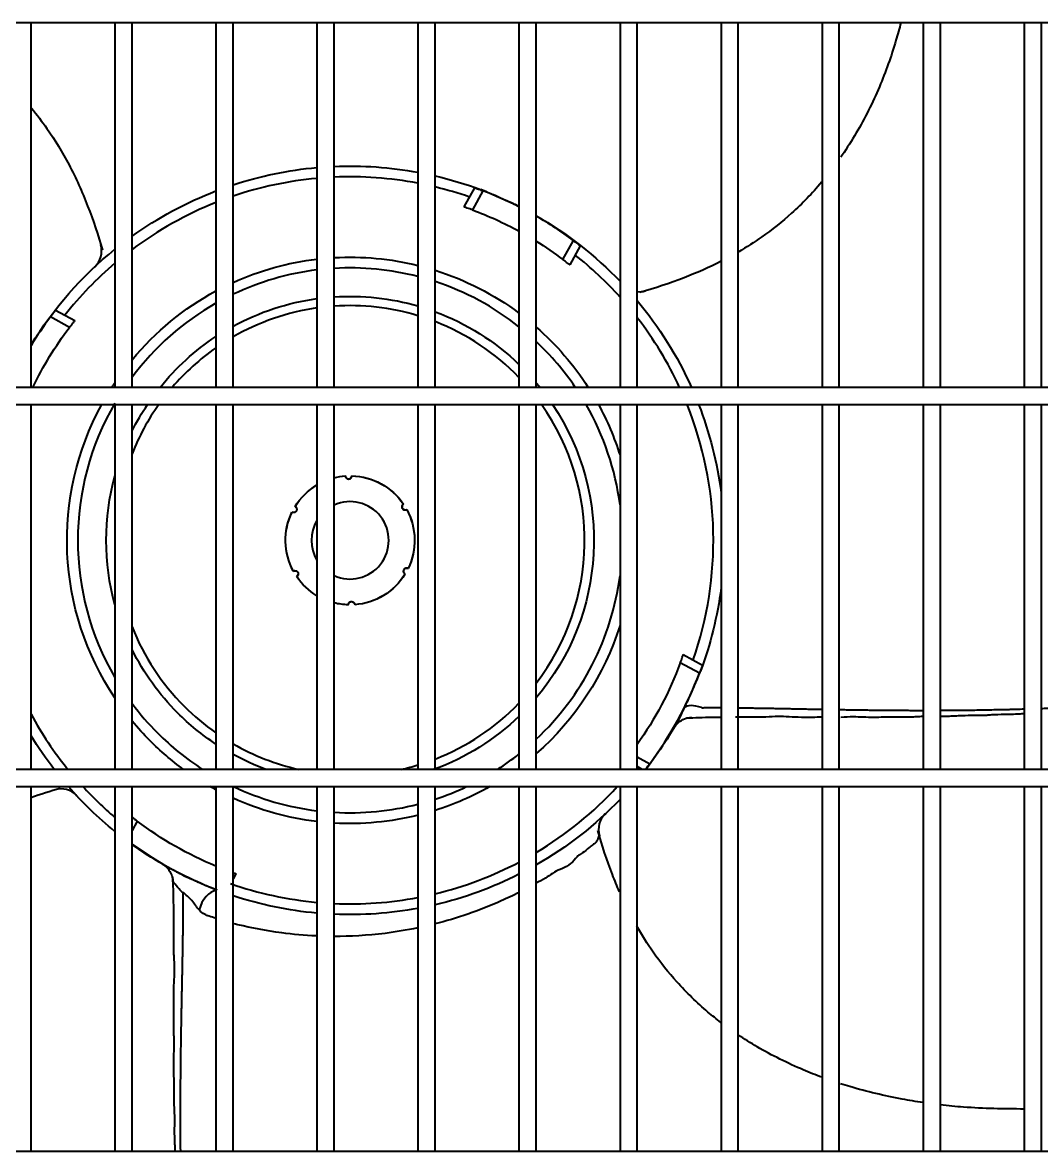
# Model space of a CAD drawing. Extents: x 58467 to 79089, y -33726 to -17391.
# Drawn here: x 72298.95 to 72322.65, y -19846.07 to -19819.84 of the extents above; entities that cross this region are included whole.
import ezdxf

# ---------------------------------------------------------------- set-up
doc = ezdxf.new("R2010")
doc.units = 0
doc.header["$LTSCALE"] = 100
doc.layers.add('+ENTE-ST-DOSEME USTU KONDDRENAJ', color=110, linetype='DOSEMEUSTUKONDENSDRENAJ_LINE', lineweight=40)
doc.linetypes.add('DOSEMEUSTUKONDENSDRENAJ_LINE', pattern='A,300,-40,["CD",Standard,S=15,R=0,X=-35,Y=-7.5],0', length=340)

# ---------------------------------------------------------------- blocks, each defined once
blk = doc.blocks.new('MAGAZA')
at = {"color": 3}
for p, q in [((54065.854, -32520.918, -3.539), (54184.216, -32520.918, -3.539)), ((54086.957, -32529.398, -3.539), (54086.957, -32520.919, -3.539)), ((54088.907, -32520.919, -3.539), (54088.907, -32529.398, -3.539)), ((54089.307, -32529.398, -3.539), (54089.307, -32520.919, -3.539)), ((54091.257, -32520.919, -3.539), (54091.257, -32529.398, -3.539)), ((54091.657, -32529.398, -3.539), (54091.657, -32520.919, -3.539)), ((54093.606, -32520.919, -3.539), (54093.606, -32529.398, -3.539)), ((54094.006, -32529.398, -3.539), (54094.006, -32520.919, -3.539)), ((54095.956, -32520.919, -3.539), (54095.956, -32529.398, -3.539)), ((54096.356, -32529.398, -3.539), (54096.356, -32520.919, -3.539)), ((54098.305, -32520.919, -3.539), (54098.305, -32529.398, -3.539)), ((54098.705, -32529.398, -3.539), (54098.705, -32520.919, -3.539)), ((54100.655, -32520.919, -3.539), (54100.655, -32529.398, -3.539)), ((54101.055, -32529.398, -3.539), (54101.055, -32520.919, -3.539)), ((54103.006, -32520.919, -3.539), (54103.006, -32529.398, -3.539)), ((54103.406, -32529.398, -3.539), (54103.406, -32520.919, -3.539)), ((54105.355, -32520.919, -3.539), (54105.355, -32529.398, -3.539)), ((54105.755, -32529.398, -3.539), (54105.755, -32520.919, -3.539)), ((54107.705, -32520.919, -3.539), (54107.705, -32529.398, -3.539)), ((54108.105, -32529.398, -3.539), (54108.105, -32520.919, -3.539)), ((54110.055, -32520.919, -3.539), (54110.055, -32529.398, -3.539)), ((54110.455, -32529.398, -3.539), (54110.455, -32520.919, -3.539)), ((54097.031, -32525.204, -3.539), (54097.275, -32524.759, -3.539)), ((54097.465, -32524.829, -3.539), (54097.222, -32525.272, -3.539)), ((54099.325, -32526.426, -3.539), (54099.569, -32525.983, -3.539)), ((54099.729, -32526.106, -3.539), (54099.485, -32526.551, -3.539)), ((54088.441, -32526.594, -3.539), (54088.461, -32526.576, -3.539)), ((54087.529, -32527.6, -3.539), (54087.974, -32527.844, -3.539)), ((54087.85, -32528.004, -3.539), (54087.407, -32527.761, -3.539)), ((54184.216, -32529.397, -3.539), (54065.854, -32529.397, -3.539)), ((54065.854, -32529.797, -3.539), (54184.216, -32529.797, -3.539)), ((54086.957, -32538.275, -3.539), (54086.957, -32529.798, -3.539)), ((54088.907, -32529.798, -3.539), (54088.907, -32538.275, -3.539)), ((54089.307, -32538.275, -3.539), (54089.307, -32529.798, -3.539)), ((54091.257, -32529.798, -3.539), (54091.257, -32538.275, -3.539)), ((54091.657, -32538.275, -3.539), (54091.657, -32529.798, -3.539)), ((54093.606, -32529.798, -3.539), (54093.606, -32538.275, -3.539)), ((54094.006, -32538.275, -3.539), (54094.006, -32529.798, -3.539)), ((54095.956, -32529.798, -3.539), (54095.956, -32538.275, -3.539)), ((54096.356, -32538.275, -3.539), (54096.356, -32529.798, -3.539)), ((54098.305, -32529.798, -3.539), (54098.305, -32538.275, -3.539)), ((54098.705, -32538.275, -3.539), (54098.705, -32529.798, -3.539)), ((54100.655, -32529.798, -3.539), (54100.655, -32538.275, -3.539)), ((54101.055, -32538.275, -3.539), (54101.055, -32529.798, -3.539)), ((54103.006, -32529.798, -3.539), (54103.006, -32538.275, -3.539)), ((54103.406, -32538.275, -3.539), (54103.406, -32529.798, -3.539)), ((54105.355, -32529.798, -3.539), (54105.355, -32538.275, -3.539)), ((54105.755, -32538.275, -3.539), (54105.755, -32529.798, -3.539)), ((54107.705, -32529.798, -3.539), (54107.705, -32538.275, -3.539)), ((54108.105, -32538.275, -3.539), (54108.105, -32529.798, -3.539)), ((54110.055, -32529.798, -3.539), (54110.055, -32538.275, -3.539)), ((54110.455, -32538.275, -3.539), (54110.455, -32529.798, -3.539)), ((54102.125, -32535.607, -3.539), (54102.571, -32535.851, -3.539)), ((54102.501, -32536.041, -3.539), (54102.057, -32535.798, -3.539)), ((54101.055, -32537.985, -3.539), (54101.346, -32538.145, -3.539)), ((54184.216, -32538.276, -3.539), (54065.854, -32538.276, -3.539)), ((54101.168, -32538.276, -3.539), (54101.055, -32538.213, -3.539)), ((54065.854, -32538.676, -3.539), (54184.216, -32538.676, -3.539)), ((54086.957, -32547.154, -3.539), (54086.957, -32538.675, -3.539)), ((54088.017, -32538.888, -3.539), (54087.999, -32538.869, -3.539)), ((54088.907, -32538.675, -3.539), (54088.907, -32547.154, -3.539)), ((54089.307, -32547.154, -3.539), (54089.307, -32538.675, -3.539)), ((54091.257, -32538.675, -3.539), (54091.257, -32547.154, -3.539)), ((54091.657, -32547.154, -3.539), (54091.657, -32538.675, -3.539)), ((54093.606, -32538.675, -3.539), (54093.606, -32547.154, -3.539)), ((54094.006, -32547.154, -3.539), (54094.006, -32538.675, -3.539)), ((54095.956, -32538.675, -3.539), (54095.956, -32547.154, -3.539)), ((54096.356, -32547.154, -3.539), (54096.356, -32538.675, -3.539)), ((54098.305, -32538.675, -3.539), (54098.305, -32547.154, -3.539)), ((54098.705, -32547.154, -3.539), (54098.705, -32538.675, -3.539)), ((54100.655, -32538.675, -3.539), (54100.655, -32547.154, -3.539)), ((54101.055, -32547.154, -3.539), (54101.055, -32538.675, -3.539)), ((54103.006, -32538.675, -3.539), (54103.006, -32547.154, -3.539)), ((54103.406, -32547.154, -3.539), (54103.406, -32538.675, -3.539)), ((54105.355, -32538.675, -3.539), (54105.355, -32547.154, -3.539)), ((54105.755, -32547.154, -3.539), (54105.755, -32538.675, -3.539)), ((54107.705, -32538.675, -3.539), (54107.705, -32547.154, -3.539)), ((54108.105, -32547.154, -3.539), (54108.105, -32538.675, -3.539)), ((54110.055, -32538.675, -3.539), (54110.055, -32547.154, -3.539)), ((54110.455, -32547.154, -3.539), (54110.455, -32538.675, -3.539)), ((54100.312, -32539.312, -3.539), (54100.292, -32539.33, -3.539)), ((54089.427, -32539.479, -3.539), (54089.307, -32539.699, -3.539)), ((54091.722, -32540.701, -3.539), (54091.657, -32540.821, -3.539)), ((54184.216, -32547.154, -3.539), (54065.854, -32547.154, -3.539))]:
    blk.add_line(p, q, dxfattribs=at)
at = {"color": 3, "extrusion": (0, 0, -1)}
for centre, radius, start, end in [((-54094.376, -32532.953, 3.539), 8.699, 71.7788, 84.9192), ((-54094.376, -32532.953, 3.539), 8.699, 87.5599, 100.4611), ((-54094.376, -32532.953, 3.539), 8.699, 103.1523, 110.4357), ((-54094.376, -32532.953, 3.539), 8.699, 54.354, 68.9829), ((-54094.376, -32532.953, 3.539), 8.191, 110.3267, 118.6663), ((-54094.376, -32532.953, 3.539), 8.699, 119.8462, 136.2041), ((-54094.376, -32532.953, 3.539), 8.191, 121.9061, 127.1733), ((-54094.376, -32532.953, 3.539), 8.699, 31.4717, 51.0407), ((-54094.376, -32532.953, 3.539), 6.582, 65.5875, 83.2781), ((-54094.376, -32532.953, 3.539), 6.582, 86.7712, 103.8825), ((-54094.376, -32532.953, 3.539), 6.582, 107.4994, 126.6469), ((-54094.376, -32532.953, 3.539), 6.582, 39.6281, 61.7062), ((-54094.376, -32532.953, 3.539), 5.671, 61.3406, 82.1925), ((-54094.376, -32532.953, 3.539), 5.671, 86.2537, 106.1662), ((-54094.375, -32532.957, 3.539), 8.702, 140.1375, 155.8505), ((-54094.376, -32532.953, 3.539), 5.671, 110.4244, 133.8468), ((-54094.376, -32532.953, 3.539), 8.191, 25.7297, 37.1733), ((-54094.376, -32532.953, 3.539), 6.582, 131.1187, 147.3019), ((-54094.376, -32532.953, 3.539), 5.671, 38.8237, 56.6212), ((-54094.376, -32532.953, 3.539), 6.582, 32.6925, 33.8006), ((-54094.376, -32532.953, 3.539), 5.671, 139.7531, 141.1706), ((-54094.376, -32532.953, 3.539), 6.582, 326.1881, 28.6481), ((-54094.376, -32532.953, 3.539), 5.671, 26.6287, 33.8063), ((-54094.376, -32532.953, 3.539), 5.671, 146.1881, 220.2356), ((-54094.376, -32532.953, 3.539), 6.582, 151.3463, 162.5288), ((-54094.377, -32532.953, 3.539), 8.699, 158.7281, 172.7104), ((-54094.376, -32532.953, 3.539), 5.671, 344.6606, 15.3281), ((-54094.376, -32532.953, 3.539), 1.5, 75.7067, 85.8849), ((-54094.376, -32532.953, 3.539), 1.5, 75.707, 85.7851), ((-54094.344, -32531.453, 3.539), 0.075, 180.1825, 357.3175), ((-54094.376, -32532.953, 3.539), 1.5, 91.5149, 145.7851), ((-54094.376, -32532.953, 3.539), 1.5, 91.6151, 145.8849), ((-54094.376, -32532.953, 3.539), 1.5, 31.5149, 59.0994), ((-54094.376, -32532.953, 3.539), 1.5, 31.6151, 59.0993), ((-54094.376, -32532.953, 3.539), 1.5, 331.6151, 25.8849), ((-54094.376, -32532.953, 3.539), 1.5, 331.5149, 25.7851), ((-54093.062, -32532.231, 3.539), 0.075, 120.1825, 297.3175), ((-54095.659, -32532.175, 3.539), 0.075, 240.1825, 57.3175), ((-54094.376, -32532.953, 3.539), 1.5, 151.5149, 205.7863), ((-54094.376, -32532.953, 3.539), 1.5, 151.6151, 205.8849), ((-54093.094, -32533.731, 3.539), 0.075, 60.1825, 237.3175), ((-54095.691, -32533.674, 3.539), 0.075, 300.1825, 117.3175), ((-54094.376, -32532.953, 3.539), 1.5, 300.8995, 325.8849), ((-54094.376, -32532.953, 3.539), 1.5, 300.8996, 325.7851), ((-54094.376, -32532.953, 3.539), 1.5, 211.6151, 265.8849), ((-54094.376, -32532.953, 3.539), 1.5, 211.5137, 265.7851), ((-54094.377, -32532.953, 3.539), 8.699, 187.2888, 200.4357), ((-54094.376, -32532.953, 3.539), 1.5, 271.6151, 284.293), ((-54094.376, -32532.953, 3.539), 1.5, 271.5149, 284.2929), ((-54094.409, -32534.452, 3.539), 0.075, 0.1825, 177.3175), ((-54094.376, -32532.953, 3.539), 6.582, 197.46, 228.87), ((-54094.376, -32532.953, 3.539), 5.671, 315, 333.36), ((-54094.376, -32532.953, 3.539), 8.191, 200.3267, 215.3728), ((-54094.376, -32532.953, 3.539), 5.671, 303.3675, 315), ((-54094.376, -32532.953, 3.539), 5.671, 226.1419, 249.8006), ((-54094.376, -32532.953, 3.539), 8.699, 207.6697, 217.7283), ((-54094.376, -32532.953, 3.539), 6.582, 315, 320.3606), ((-54094.376, -32532.953, 3.539), 8.699, 322.2719, 328.5298), ((-54094.376, -32532.953, 3.539), 6.582, 306.0225, 315), ((-54094.376, -32532.953, 3.539), 5.671, 290.1825, 298.6481), ((-54094.376, -32532.953, 3.539), 8.699, 308.9608, 318.8617), ((-54094.376, -32532.953, 3.539), 6.582, 298.2825, 299.5987), ((-54094.376, -32532.953, 3.539), 6.582, 240.3844, 252.4894), ((-54094.376, -32532.953, 3.539), 6.582, 276.7106, 294.4012), ((-54094.376, -32532.953, 3.539), 8.699, 223.7974, 240.1554), ((-54094.376, -32532.953, 3.539), 6.582, 256.1063, 273.2175), ((-54094.376, -32532.953, 3.539), 8.191, 292.3896, 307.1733), ((-54094.376, -32532.953, 3.539), 8.699, 297.6697, 305.6475), ((-54094.376, -32532.953, 3.539), 8.699, 243.1491, 256.8469), ((-54094.376, -32532.953, 3.539), 8.699, 275.0787, 288.2204), ((-54094.376, -32532.953, 3.539), 8.699, 259.5381, 272.4392)]:
    blk.add_arc(centre, radius, start, end, dxfattribs=at)
at = {"color": 3}
for centre, radius, start, end in [((54094.376, -32532.953, -3.539), 8.449, 95.2309, 108.779), ((54094.376, -32532.953, -3.539), 8.449, 79.2259, 92.5124), ((54094.376, -32532.953, -3.539), 8.449, 70.7868, 76.4509), ((54094.376, -32532.953, -3.539), 8.691, 63.1224, 69.1851), ((54094.376, -32532.953, -3.539), 8.449, 111.6703, 126.8719), ((54094.376, -32532.953, -3.539), 8.691, 53.3149, 60.1257), ((54094.376, -32532.953, -3.539), 8.449, 41.9985, 51.7132), ((54094.376, -32532.953, -3.539), 8.449, 130.3428, 141.7132), ((54094.376, -32532.953, -3.539), 6.332, 96.9862, 115.4419), ((54094.376, -32532.953, -3.539), 6.332, 75.5606, 93.3525), ((54094.376, -32532.953, -3.539), 6.332, 51.6487, 71.7863), ((54094.376, -32532.953, -3.539), 6.332, 119.52, 143.19), ((54094.376, -32532.953, -3.539), 5.455, 98.1225, 119.9138), ((54094.376, -32532.953, -3.539), 5.455, 73.17, 93.8925), ((54094.376, -32532.953, -3.539), 8.691, 143.3149, 148.6118), ((54094.376, -32532.953, -3.539), 5.455, 43.9256, 68.7262), ((54094.376, -32532.953, -3.539), 8.449, 24.8886, 37.7673), ((54094.376, -32532.953, -3.539), 6.332, 34.1663, 46.8731), ((54094.376, -32532.953, -3.539), 5.455, 124.8862, 139.32), ((54094.376, -32532.953, -3.539), 6.332, 149.7431, 210.2569), ((54094.376, -32532.953, -3.539), 5.455, 144.6525, 158.3381), ((54094.376, -32532.953, -3.539), 5.455, 322.5206, 35.3531), ((54094.376, -32532.953, -3.539), 6.332, 7.4588, 29.8969), ((54094.377, -32532.954, -3.539), 8.449, 340.7965, 21.9425), ((54094.376, -32532.953, -3.539), 0.9, 245.7, 114.3), ((54094.376, -32532.953, -3.539), 0.9, 148.86, 211.14), ((54094.376, -32532.953, -3.539), 6.332, 313.1269, 352.5413), ((54094.376, -32532.953, -3.539), 5.455, 201.6619, 225), ((54094.375, -32532.948, -3.539), 8.694, 323.2955, 339.1626), ((54094.376, -32532.953, -3.539), 6.332, 216.81, 225), ((54094.376, -32532.953, -3.539), 5.455, 225, 235.1138), ((54094.376, -32532.953, -3.539), 5.455, 291.2737, 316.0744), ((54094.376, -32532.953, -3.539), 8.449, 208.5801, 219.0506), ((54094.376, -32532.953, -3.539), 6.332, 225, 237.2006), ((54094.376, -32532.953, -3.539), 5.455, 240.0863, 257.3662), ((54094.376, -32532.953, -3.539), 6.332, 302.7938, 308.3513), ((54094.376, -32532.953, -3.539), 5.455, 282.6281, 286.83), ((54094.376, -32532.953, -3.539), 8.449, 222.6368, 229.6553), ((54094.376, -32532.953, -3.539), 6.332, 244.6538, 263.0137), ((54094.376, -32532.953, -3.539), 6.332, 288.2138, 295.3407), ((54094.376, -32532.953, -3.539), 8.449, 300.8221, 317.3623), ((54094.376, -32532.953, -3.539), 6.332, 266.6475, 284.4394), ((54094.376, -32532.953, -3.539), 8.691, 234.3167, 249.1851), ((54094.376, -32532.953, -3.539), 8.449, 283.5504, 297.7135), ((54094.376, -32532.953, -3.539), 8.449, 250.7868, 264.7704), ((54094.376, -32532.953, -3.539), 8.449, 267.4888, 280.7754)]:
    blk.add_arc(centre, radius, start, end, dxfattribs=at)
at = {"color": 3, "extrusion": (5.89787e-06, 5.50525e-06, 1)}
blk.add_arc((54088.099, -32526.229, -3.401), 0.5, 313.0877, 16.4735, dxfattribs=at)
at = {"color": 3, "extrusion": (5.03151e-06, -5.39034e-06, 1)}
blk.add_arc((54101.1, -32526.675, -3.093), 0.5, 264.8443, 286.4677, dxfattribs=at)
at = {"color": 3, "extrusion": (-5.25028e-06, 5.62471e-06, 1)}
blk.add_arc((54087.653, -32539.23, -4.005), 0.5, 43.0877, 106.4725, dxfattribs=at)
at = {"color": 3, "extrusion": (-6.04419e-06, -5.64183e-06, 1)}
blk.add_arc((54100.654, -32539.676, -3.681), 0.5, 133.0877, 196.4734, dxfattribs=at)
at = {"color": 3}
blk.add_ellipse((54091.165, -32541.572, -3.539), major_axis=(0.175, 0.468), ratio=0.588101, start_param=0.279088, end_param=1.726902, dxfattribs=at)
for points, knots in [([(54107.186, -32520.922, -3.539), (54107.151, -32521.059, -3.539), (54107.011, -32521.563, -3.539), (54106.702, -32522.434, -3.539), (54106.261, -32523.321, -3.539), (54105.927, -32523.848, -3.539), (54105.8, -32524.031, -3.539), (54105.789, -32524.047, -3.539)], [0, 0, 0, 0, 0.124316, 0.45964, 0.807719, 0.983963, 1, 1, 1, 1]), ([(54086.966, -32522.909, -3.539), (54087.092, -32523.06, -3.539), (54087.411, -32523.478, -3.539), (54087.868, -32524.229, -3.539), (54088.292, -32525.184, -3.539), (54088.518, -32525.86, -3.539), (54088.615, -32526.211, -3.539)], [0, 0, 0, 0, 0.160983, 0.427877, 0.710763, 1, 1, 1, 1]), ([(54105.356, -32524.611, -3.539), (54105.351, -32524.618, -3.539), (54105.131, -32524.879, -3.539), (54104.688, -32525.338, -3.539), (54104.027, -32525.864, -3.539), (54103.598, -32526.14, -3.539), (54103.414, -32526.247, -3.539)], [0, 0, 0, 0, 0.009856, 0.405385, 0.751633, 1, 1, 1, 1]), ([(54097.275, -32524.759, -3.539), (54097.275, -32524.759, -3.539), (54097.279, -32524.761, -3.539), (54097.292, -32524.766, -3.539), (54097.303, -32524.769, -3.539), (54097.329, -32524.779, -3.539), (54097.345, -32524.784, -3.539), (54097.381, -32524.798, -3.539), (54097.401, -32524.805, -3.539), (54097.435, -32524.818, -3.539), (54097.45, -32524.824, -3.539), (54097.465, -32524.829, -3.539)], [0, 0, 0, 0, 0.211758, 0.211758, 0.423432, 0.423432, 0.636431, 0.636431, 0.852021, 0.852021, 1, 1, 1, 1]), ([(54098.262, -32525.172, -3.539), (54098.241, -32525.162, -3.539), (54098.221, -32525.153, -3.539), (54098.105, -32525.099, -3.539), (54098.007, -32525.055, -3.539), (54097.824, -32524.974, -3.539), (54097.737, -32524.935, -3.539), (54097.572, -32524.865, -3.539), (54097.492, -32524.831, -3.539), (54097.414, -32524.802, -3.539)], [0, 0, 0, 0, 0.07319, 0.07319, 0.416738, 0.416738, 0.719921, 0.719921, 1, 1, 1, 1]), ([(54097.222, -32525.272, -3.539), (54097.2, -32525.264, -3.539), (54097.178, -32525.256, -3.539), (54097.138, -32525.242, -3.539), (54097.118, -32525.235, -3.539), (54097.085, -32525.223, -3.539), (54097.07, -32525.218, -3.539), (54097.048, -32525.21, -3.539), (54097.039, -32525.207, -3.539), (54097.032, -32525.205, -3.539), (54097.031, -32525.204, -3.539), (54097.031, -32525.204, -3.539)], [0, 0, 0, 0, 0.21816, 0.21816, 0.436362, 0.436362, 0.653817, 0.653817, 0.868707, 0.868707, 1, 1, 1, 1]), ([(54099.569, -32525.983, -3.539), (54099.587, -32525.997, -3.539), (54099.605, -32526.011, -3.539), (54099.64, -32526.037, -3.539), (54099.656, -32526.049, -3.539), (54099.684, -32526.071, -3.539), (54099.696, -32526.08, -3.539), (54099.715, -32526.095, -3.539), (54099.722, -32526.1, -3.539), (54099.728, -32526.105, -3.539), (54099.729, -32526.106, -3.539), (54099.729, -32526.106, -3.539)], [0, 0, 0, 0, 0.217793, 0.217793, 0.435623, 0.435623, 0.652794, 0.652794, 0.867695, 0.867695, 1, 1, 1, 1]), ([(54099.485, -32526.551, -3.539), (54099.485, -32526.551, -3.539), (54099.482, -32526.548, -3.539), (54099.471, -32526.539, -3.539), (54099.462, -32526.532, -3.539), (54099.44, -32526.515, -3.539), (54099.427, -32526.505, -3.539), (54099.397, -32526.481, -3.539), (54099.38, -32526.468, -3.539), (54099.351, -32526.446, -3.539), (54099.338, -32526.436, -3.539), (54099.325, -32526.426, -3.539)], [0, 0, 0, 0, 0.211356, 0.211356, 0.422617, 0.422617, 0.635365, 0.635365, 0.851032, 0.851032, 1, 1, 1, 1]), ([(54103.009, -32526.468, -3.539), (54102.729, -32526.61, -3.539), (54102.11, -32526.881, -3.539), (54101.469, -32527.095, -3.539), (54101.119, -32527.191, -3.539)], [0, 0, 0, 0, 0.466455, 1, 1, 1, 1]), ([(54087.407, -32527.761, -3.539), (54087.42, -32527.742, -3.539), (54087.434, -32527.724, -3.539), (54087.46, -32527.69, -3.539), (54087.473, -32527.673, -3.539), (54087.494, -32527.645, -3.539), (54087.504, -32527.633, -3.539), (54087.518, -32527.614, -3.539), (54087.524, -32527.607, -3.539), (54087.529, -32527.601, -3.539), (54087.53, -32527.6, -3.539), (54087.529, -32527.6, -3.539)], [0, 0, 0, 0, 0.217793, 0.217793, 0.435623, 0.435623, 0.652794, 0.652794, 0.867695, 0.867695, 1, 1, 1, 1]), ([(54087.974, -32527.844, -3.539), (54087.974, -32527.844, -3.539), (54087.972, -32527.847, -3.539), (54087.963, -32527.858, -3.539), (54087.956, -32527.867, -3.539), (54087.939, -32527.889, -3.539), (54087.928, -32527.902, -3.539), (54087.905, -32527.932, -3.539), (54087.892, -32527.949, -3.539), (54087.869, -32527.979, -3.539), (54087.86, -32527.991, -3.539), (54087.85, -32528.004, -3.539)], [0, 0, 0, 0, 0.211356, 0.211356, 0.422617, 0.422617, 0.635365, 0.635365, 0.851032, 0.851032, 1, 1, 1, 1]), ([(54094.266, -32531.455, -3.539), (54094.267, -32531.474, -3.539), (54094.284, -32531.515, -3.539), (54094.333, -32531.533, -3.539), (54094.372, -32531.524, -3.539), (54094.396, -32531.507, -3.539), (54094.412, -32531.481, -3.539), (54094.416, -32531.461, -3.539), (54094.416, -32531.452, -3.539)], [0, 0, 0, 0, 0.25, 0.5, 0.625, 0.75, 0.875, 1, 1, 1, 1]), ([(54095.618, -32532.109, -3.539), (54095.602, -32532.118, -3.539), (54095.576, -32532.154, -3.539), (54095.585, -32532.205, -3.539), (54095.612, -32532.234, -3.539), (54095.638, -32532.247, -3.539), (54095.669, -32532.248, -3.539), (54095.688, -32532.241, -3.539), (54095.696, -32532.237, -3.539)], [0, 0, 0, 0, 0.25, 0.5, 0.625, 0.75, 0.875, 1, 1, 1, 1]), ([(54095.728, -32533.606, -3.539), (54095.712, -32533.597, -3.539), (54095.668, -32533.592, -3.539), (54095.628, -32533.626, -3.539), (54095.616, -32533.663, -3.539), (54095.619, -32533.693, -3.539), (54095.633, -32533.72, -3.539), (54095.648, -32533.733, -3.539), (54095.657, -32533.738, -3.539)], [0, 0, 0, 0, 0.25, 0.5, 0.625, 0.75, 0.875, 1, 1, 1, 1]), ([(54102.057, -32535.798, -3.539), (54102.065, -32535.777, -3.539), (54102.073, -32535.755, -3.539), (54102.088, -32535.714, -3.539), (54102.094, -32535.695, -3.539), (54102.106, -32535.661, -3.539), (54102.111, -32535.647, -3.539), (54102.119, -32535.624, -3.539), (54102.122, -32535.616, -3.539), (54102.124, -32535.609, -3.539), (54102.125, -32535.607, -3.539), (54102.125, -32535.607, -3.539)], [0, 0, 0, 0, 0.21816, 0.21816, 0.436362, 0.436362, 0.653817, 0.653817, 0.868707, 0.868707, 1, 1, 1, 1]), ([(54102.157, -32536.838, -3.539), (54102.167, -32536.818, -3.539), (54102.176, -32536.798, -3.539), (54102.231, -32536.681, -3.539), (54102.274, -32536.584, -3.539), (54102.357, -32536.4, -3.539), (54102.395, -32536.314, -3.539), (54102.466, -32536.148, -3.539), (54102.499, -32536.069, -3.539), (54102.529, -32535.99, -3.539)], [0, 0, 0, 0, 0.07319, 0.07319, 0.416738, 0.416738, 0.719921, 0.719921, 1, 1, 1, 1]), ([(54102.571, -32535.851, -3.539), (54102.571, -32535.851, -3.539), (54102.57, -32535.855, -3.539), (54102.565, -32535.869, -3.539), (54102.561, -32535.879, -3.539), (54102.552, -32535.905, -3.539), (54102.546, -32535.921, -3.539), (54102.533, -32535.957, -3.539), (54102.525, -32535.977, -3.539), (54102.512, -32536.012, -3.539), (54102.507, -32536.027, -3.539), (54102.501, -32536.041, -3.539)], [0, 0, 0, 0, 0.211758, 0.211758, 0.423432, 0.423432, 0.636431, 0.636431, 0.852021, 0.852021, 1, 1, 1, 1]), ([(54102.552, -32536.839, -3.539), (54102.461, -32536.81, -3.539), (54102.375, -32536.795, -3.539), (54102.236, -32536.795, -3.539), (54102.183, -32536.81, -3.539), (54102.157, -32536.838, -3.539)], [0, 0, 0, 0, 0.5, 0.5, 1, 1, 1, 1]), ([(54110.452, -32536.859, -3.539), (54110.501, -32536.857, -3.539), (54110.616, -32536.853, -3.539), (54110.763, -32536.848, -3.539), (54110.927, -32536.841, -3.539), (54111.075, -32536.835, -3.539), (54111.241, -32536.828, -3.539), (54111.392, -32536.821, -3.539), (54111.542, -32536.813, -3.539), (54111.708, -32536.805, -3.539), (54111.854, -32536.797, -3.539), (54112.016, -32536.788, -3.539), (54112.161, -32536.78, -3.539), (54112.301, -32536.771, -3.539), (54112.377, -32536.767, -3.539), (54112.404, -32536.765, -3.539)], [0, 0, 0, 0, 0.075374, 0.176188, 0.226595, 0.327409, 0.403019, 0.47863, 0.55424, 0.629851, 0.730665, 0.781072, 0.881886, 0.957497, 1, 1, 1, 1]), ([(54101.936, -32537.275, -3.539), (54101.96, -32537.239, -3.539), (54102.022, -32537.168, -3.539), (54102.155, -32537.1, -3.539), (54102.263, -32537.065, -3.539), (54102.32, -32537.074, -3.539), (54102.322, -32537.074, -3.539)], [0, 0, 0, 0, 0.282775, 0.623842, 0.989494, 1, 1, 1, 1]), ([(54102.198, -32537.079, -3.539), (54102.394, -32537.073, -3.539), (54102.663, -32537.065, -3.539), (54102.932, -32537.061, -3.539), (54103.005, -32537.06, -3.539)], [0, 0, 0, 0, 0.728232, 1, 1, 1, 1]), ([(54102.565, -32536.842, -3.539), (54102.581, -32536.842, -3.539), (54102.623, -32536.842, -3.539), (54102.707, -32536.841, -3.539), (54102.799, -32536.841, -3.539), (54102.893, -32536.841, -3.539), (54102.958, -32536.841, -3.539), (54102.996, -32536.841, -3.539), (54103.006, -32536.841, -3.539)], [0, 0, 0, 0, 0.114118, 0.296477, 0.570016, 0.752375, 0.934735, 1, 1, 1, 1]), ([(54103.338, -32537.058, -3.539), (54103.356, -32537.057, -3.539), (54103.397, -32537.057, -3.539), (54103.498, -32537.057, -3.539), (54103.621, -32537.058, -3.539), (54103.752, -32537.056, -3.539), (54103.861, -32537.059, -3.539), (54103.962, -32537.058, -3.539), (54104.124, -32537.051, -3.539), (54104.308, -32537.034, -3.539), (54104.588, -32537.05, -3.539), (54104.964, -32537.065, -3.539), (54105.204, -32537.058, -3.539), (54105.357, -32537.058, -3.539)], [0, 0, 0, 0, 0.023979, 0.057821, 0.139707, 0.202549, 0.263082, 0.301331, 0.341759, 0.491813, 0.616194, 0.749702, 1, 1, 1, 1]), ([(54103.405, -32536.845, -3.539), (54103.43, -32536.845, -3.539), (54103.484, -32536.845, -3.539), (54103.571, -32536.846, -3.539), (54103.67, -32536.848, -3.539), (54103.771, -32536.85, -3.539), (54103.887, -32536.851, -3.539), (54103.989, -32536.853, -3.539), (54104.105, -32536.855, -3.539), (54104.223, -32536.857, -3.539), (54104.343, -32536.859, -3.539), (54104.448, -32536.861, -3.539), (54104.555, -32536.864, -3.539), (54104.679, -32536.866, -3.539), (54104.806, -32536.868, -3.539), (54104.931, -32536.871, -3.539), (54105.057, -32536.874, -3.539), (54105.182, -32536.876, -3.539), (54105.282, -32536.878, -3.539), (54105.334, -32536.879, -3.539), (54105.355, -32536.879, -3.539)], [0, 0, 0, 0, 0.040122, 0.086532, 0.132942, 0.202558, 0.248968, 0.318584, 0.364994, 0.43461, 0.504225, 0.550636, 0.597046, 0.666662, 0.736277, 0.782688, 0.852303, 0.921919, 0.968329, 1, 1, 1, 1]), ([(54105.756, -32536.886, -3.539), (54105.773, -32536.887, -3.539), (54105.838, -32536.888, -3.539), (54105.934, -32536.889, -3.539), (54106.077, -32536.891, -3.539), (54106.207, -32536.893, -3.539), (54106.354, -32536.895, -3.539), (54106.487, -32536.897, -3.539), (54106.619, -32536.898, -3.539), (54106.767, -32536.9, -3.539), (54106.897, -32536.901, -3.539), (54107.043, -32536.902, -3.539), (54107.172, -32536.903, -3.539), (54107.318, -32536.904, -3.539), (54107.464, -32536.904, -3.539), (54107.593, -32536.904, -3.539), (54107.673, -32536.904, -3.539), (54107.704, -32536.904, -3.539)], [0, 0, 0, 0, 0.027433, 0.102463, 0.152482, 0.252522, 0.302541, 0.377571, 0.4526, 0.50262, 0.602659, 0.652679, 0.727708, 0.802738, 0.877767, 0.952797, 1, 1, 1, 1]), ([(54105.79, -32537.06, -3.539), (54105.891, -32537.056, -3.539), (54106.051, -32537.044, -3.539), (54106.315, -32537.057, -3.539), (54106.643, -32537.064, -3.539), (54106.96, -32537.049, -3.539), (54107.201, -32537.052, -3.539), (54107.364, -32537.054, -3.539), (54107.447, -32537.054, -3.539), (54107.561, -32537.047, -3.539), (54107.651, -32537.042, -3.539), (54107.704, -32537.041, -3.539)], [0, 0, 0, 0, 0.153476, 0.264532, 0.383214, 0.619071, 0.799507, 0.831601, 0.860485, 0.918311, 1, 1, 1, 1]), ([(54108.105, -32536.903, -3.539), (54108.141, -32536.903, -3.539), (54108.211, -32536.903, -3.539), (54108.347, -32536.902, -3.539), (54108.48, -32536.901, -3.539), (54108.645, -32536.899, -3.539), (54108.776, -32536.898, -3.539), (54108.94, -32536.896, -3.539), (54109.072, -32536.894, -3.539), (54109.236, -32536.891, -3.539), (54109.368, -32536.888, -3.539), (54109.535, -32536.885, -3.539), (54109.67, -32536.882, -3.539), (54109.84, -32536.877, -3.539), (54109.959, -32536.874, -3.539), (54110.044, -32536.872, -3.539), (54110.062, -32536.871, -3.539)], [0, 0, 0, 0, 0.054128, 0.105118, 0.207098, 0.258088, 0.360068, 0.411058, 0.513038, 0.564028, 0.666008, 0.716998, 0.818978, 0.869968, 0.971948, 1, 1, 1, 1]), ([(54108.106, -32537.041, -3.539), (54108.129, -32537.041, -3.539), (54108.282, -32537.04, -3.539), (54108.534, -32537.027, -3.539), (54108.763, -32537.018, -3.539), (54108.944, -32537.018, -3.539), (54109.067, -32537.019, -3.539), (54109.188, -32537.013, -3.539), (54109.355, -32536.999, -3.539), (54109.548, -32536.994, -3.539), (54109.769, -32536.992, -3.539), (54109.928, -32536.986, -3.539), (54110.022, -32536.98, -3.539), (54110.062, -32536.978, -3.539)], [0, 0, 0, 0, 0.032499, 0.217887, 0.394885, 0.465501, 0.52211, 0.573462, 0.630237, 0.769056, 0.849466, 0.935544, 1, 1, 1, 1]), ([(54101.346, -32538.145, -3.539), (54101.332, -32538.163, -3.539), (54101.318, -32538.182, -3.539), (54101.292, -32538.216, -3.539), (54101.28, -32538.232, -3.539), (54101.26, -32538.258, -3.539), (54101.252, -32538.268, -3.539), (54101.246, -32538.277, -3.539)], [0, 0, 0, 0, 0.355398, 0.355398, 0.710856, 0.710856, 1, 1, 1, 1]), ([(54089.306, -32539.385, -3.539), (54089.316, -32539.393, -3.539), (54089.328, -32539.403, -3.539), (54089.356, -32539.424, -3.539), (54089.373, -32539.437, -3.539), (54089.402, -32539.46, -3.539), (54089.415, -32539.47, -3.539), (54089.427, -32539.479, -3.539)], [0, 0, 0, 0, 0.33514, 0.33514, 0.728378, 0.728378, 1, 1, 1, 1]), ([(54100.642, -32541.119, -3.539), (54100.585, -32540.989, -3.539), (54100.394, -32540.523, -3.539), (54100.234, -32540.046, -3.539), (54100.138, -32539.695, -3.539)], [0, 0, 0, 0, 0.284303, 1, 1, 1, 1]), ([(54100.168, -32539.812, -3.539), (54100.165, -32539.812, -3.539), (54100.162, -32539.816, -3.539), (54100.154, -32539.836, -3.539), (54100.15, -32539.852, -3.539), (54100.135, -32539.902, -3.539), (54100.123, -32539.937, -3.539), (54100.08, -32539.997, -3.539), (54100.047, -32540.012, -3.539), (54099.991, -32540.049, -3.539), (54099.965, -32540.07, -3.539), (54099.888, -32540.139, -3.539), (54099.833, -32540.18, -3.539), (54099.751, -32540.237, -3.539), (54099.722, -32540.254, -3.539), (54099.669, -32540.293, -3.539), (54099.646, -32540.32, -3.539), (54099.575, -32540.405, -3.539), (54099.52, -32540.458, -3.539), (54099.397, -32540.544, -3.539), (54099.329, -32540.576, -3.539), (54099.198, -32540.628, -3.539), (54099.141, -32540.658, -3.539), (54099.031, -32540.727, -3.539), (54098.977, -32540.767, -3.539), (54098.849, -32540.844, -3.539), (54098.779, -32540.884, -3.539), (54098.708, -32540.923, -3.539)], [0, 0, 0, 0, 0.020274, 0.020274, 0.047518, 0.047518, 0.102008, 0.102008, 0.156498, 0.156498, 0.210988, 0.210988, 0.319967, 0.319967, 0.374457, 0.374457, 0.428947, 0.428947, 0.537926, 0.537926, 0.646906, 0.646906, 0.755886, 0.755886, 0.864865, 0.864865, 1, 1, 1, 1]), ([(54090.007, -32540.475, -3.539), (54090.007, -32540.474, -3.539), (54090.007, -32540.474, -3.539), (54090.007, -32540.474, -3.539), (54090.01, -32540.476, -3.539), (54090.013, -32540.478, -3.539), (54090.053, -32540.502, -3.539), (54090.126, -32540.561, -3.539), (54090.205, -32540.675, -3.539), (54090.249, -32540.791, -3.539), (54090.25, -32540.864, -3.539), (54090.247, -32540.891, -3.539)], [0, 0, 0, 0, 0.033603, 0.066016, 0.071783, 0.077551, 0.090545, 0.331487, 0.591566, 0.854337, 1, 1, 1, 1]), ([(54090.491, -32540.734, -3.539), (54090.511, -32540.743, -3.539), (54090.532, -32540.753, -3.539), (54090.648, -32540.807, -3.539), (54090.746, -32540.851, -3.539), (54090.929, -32540.932, -3.539), (54091.015, -32540.97, -3.539), (54091.153, -32541.029, -3.539), (54091.205, -32541.051, -3.539), (54091.257, -32541.072, -3.539)], [0, 0, 0, 0, 0.08108, 0.08108, 0.461663, 0.461663, 0.79753, 0.79753, 1, 1, 1, 1]), ([(54091.657, -32540.679, -3.539), (54091.672, -32540.684, -3.539), (54091.684, -32540.688, -3.539), (54091.705, -32540.696, -3.539), (54091.713, -32540.698, -3.539), (54091.721, -32540.701, -3.539), (54091.722, -32540.701, -3.539), (54091.722, -32540.701, -3.539)], [0, 0, 0, 0, 0.355105, 0.355105, 0.755417, 0.755417, 1, 1, 1, 1]), ([(54090.25, -32540.774, -3.539), (54090.257, -32540.97, -3.539), (54090.268, -32541.366, -3.539), (54090.271, -32541.788, -3.539), (54090.273, -32542.073, -3.539), (54090.271, -32542.196, -3.539), (54090.273, -32542.327, -3.539), (54090.27, -32542.436, -3.539), (54090.271, -32542.537, -3.539), (54090.278, -32542.699, -3.539), (54090.295, -32542.883, -3.539), (54090.279, -32543.164, -3.539), (54090.263, -32543.549, -3.539), (54090.275, -32543.858, -3.539), (54090.269, -32544.105, -3.539), (54090.266, -32544.23, -3.539), (54090.268, -32544.413, -3.539), (54090.286, -32544.609, -3.539), (54090.272, -32544.89, -3.539), (54090.265, -32545.218, -3.539), (54090.28, -32545.536, -3.539), (54090.277, -32545.777, -3.539), (54090.275, -32545.939, -3.539), (54090.276, -32546.022, -3.539), (54090.285, -32546.175, -3.539), (54090.293, -32546.353, -3.539), (54090.289, -32546.57, -3.539), (54090.287, -32546.823, -3.539), (54090.297, -32547.016, -3.539), (54090.303, -32547.139, -3.539), (54090.304, -32547.155, -3.539)], [0, 0, 0, 0, 0.086927, 0.17607, 0.186813, 0.212809, 0.232759, 0.251976, 0.264118, 0.276953, 0.324589, 0.364075, 0.406459, 0.489914, 0.52257, 0.535292, 0.546877, 0.601972, 0.636018, 0.672402, 0.744707, 0.800023, 0.809861, 0.818716, 0.836443, 0.879261, 0.904512, 0.931969, 0.990672, 1, 1, 1, 1]), ([(54090.4, -32541.051, -3.539), (54090.354, -32541, -3.539), (54090.31, -32540.949, -3.539), (54090.266, -32540.893, -3.539), (54090.256, -32540.883, -3.539), (54090.254, -32540.886, -3.539)], [0, 0, 0, 0, 0.677972, 0.677972, 1, 1, 1, 1]), ([(54090.488, -32541.141, -3.539), (54090.488, -32541.141, -3.539), (54090.488, -32541.141, -3.539), (54090.456, -32541.112, -3.539), (54090.427, -32541.082, -3.539), (54090.4, -32541.051, -3.539)], [0, 0, 0, 0, 0.000046, 0.000046, 1, 1, 1, 1]), ([(54090.488, -32541.141, -3.539), (54090.488, -32541.157, -3.539), (54090.488, -32541.198, -3.539), (54090.488, -32541.282, -3.539), (54090.489, -32541.374, -3.539), (54090.488, -32541.468, -3.539), (54090.488, -32541.552, -3.539), (54090.488, -32541.634, -3.539), (54090.487, -32541.729, -3.539), (54090.487, -32541.829, -3.539), (54090.485, -32541.941, -3.539), (54090.484, -32542.04, -3.539), (54090.483, -32542.146, -3.539), (54090.481, -32542.246, -3.539), (54090.48, -32542.347, -3.539), (54090.478, -32542.462, -3.539), (54090.477, -32542.564, -3.539), (54090.474, -32542.681, -3.539), (54090.472, -32542.798, -3.539), (54090.47, -32542.918, -3.539), (54090.468, -32543.023, -3.539), (54090.466, -32543.131, -3.539), (54090.463, -32543.254, -3.539), (54090.461, -32543.381, -3.539), (54090.458, -32543.507, -3.539), (54090.456, -32543.633, -3.539), (54090.453, -32543.758, -3.539), (54090.451, -32543.883, -3.539), (54090.449, -32544.007, -3.539), (54090.446, -32544.132, -3.539), (54090.444, -32544.257, -3.539), (54090.442, -32544.383, -3.539), (54090.44, -32544.51, -3.539), (54090.438, -32544.653, -3.539), (54090.436, -32544.782, -3.539), (54090.434, -32544.93, -3.539), (54090.432, -32545.063, -3.539), (54090.431, -32545.195, -3.539), (54090.43, -32545.343, -3.539), (54090.429, -32545.473, -3.539), (54090.427, -32545.618, -3.539), (54090.426, -32545.748, -3.539), (54090.426, -32545.894, -3.539), (54090.425, -32546.04, -3.539), (54090.425, -32546.187, -3.539), (54090.425, -32546.335, -3.539), (54090.425, -32546.468, -3.539), (54090.426, -32546.619, -3.539), (54090.426, -32546.755, -3.539), (54090.427, -32546.923, -3.539), (54090.428, -32547.045, -3.539), (54090.429, -32547.133, -3.539), (54090.429, -32547.155, -3.539)], [0, 0, 0, 0, 0.009657, 0.02509, 0.048239, 0.063672, 0.079104, 0.094537, 0.109969, 0.133118, 0.148551, 0.1717, 0.187132, 0.202565, 0.225714, 0.241146, 0.264295, 0.279728, 0.302877, 0.326025, 0.341458, 0.356891, 0.380039, 0.403188, 0.418621, 0.44177, 0.464919, 0.480351, 0.5035, 0.526649, 0.542082, 0.56523, 0.588379, 0.603812, 0.634677, 0.65011, 0.673259, 0.696407, 0.71184, 0.742705, 0.758138, 0.781287, 0.804435, 0.827584, 0.850733, 0.873882, 0.897031, 0.912464, 0.943329, 0.958761, 0.989626, 1, 1, 1, 1]), ([(54090.865, -32541.544, -3.539), (54090.807, -32541.482, -3.539), (54090.757, -32541.399, -3.539), (54090.631, -32541.253, -3.539), (54090.556, -32541.192, -3.539), (54090.49, -32541.127, -3.539)], [0, 0, 0, 0, 0.5, 0.5, 1, 1, 1, 1]), ([(54098.306, -32541.138, -3.539), (54098.168, -32541.208, -3.539), (54098.029, -32541.273, -3.539), (54097.375, -32541.564, -3.539), (54096.858, -32541.739, -3.539), (54096.35, -32541.868, -3.539)], [0, 0, 0, 0, 0.21097, 0.21097, 1, 1, 1, 1]), ([(54091.256, -32541.74, -3.539), (54091.201, -32541.723, -3.539), (54091.147, -32541.704, -3.539), (54091.062, -32541.68, -3.539), (54091.03, -32541.666, -3.539), (54090.955, -32541.622, -3.539), (54090.91, -32541.592, -3.539), (54090.865, -32541.544, -3.539)], [0, 0, 0, 0, 0.427919, 0.427919, 0.71396, 0.71396, 1, 1, 1, 1]), ([(54093.591, -32542.148, -3.539), (54093.314, -32542.136, -3.539), (54093.045, -32542.111, -3.539), (54092.425, -32542.03, -3.539), (54092.085, -32541.965, -3.539), (54091.729, -32541.876, -3.539), (54091.69, -32541.866, -3.539), (54091.652, -32541.856, -3.539)], [0, 0, 0, 0, 0.387206, 0.387206, 0.93276, 0.93276, 1, 1, 1, 1]), ([(54095.949, -32541.96, -3.539), (54095.692, -32542.014, -3.539), (54095.438, -32542.056, -3.539), (54094.779, -32542.138, -3.539), (54094.381, -32542.16, -3.539), (54093.999, -32542.159, -3.539)], [0, 0, 0, 0, 0.378219, 0.378219, 1, 1, 1, 1]), ([(54103, -32544.158, -3.539), (54102.898, -32544.08, -3.539), (54102.538, -32543.79, -3.539), (54101.992, -32543.263, -3.539), (54101.449, -32542.583, -3.539), (54101.163, -32542.131, -3.539), (54101.045, -32541.924, -3.539)], [0, 0, 0, 0, 0.130207, 0.467681, 0.763107, 1, 1, 1, 1]), ([(54105.351, -32545.432, -3.539), (54105.205, -32545.379, -3.539), (54104.69, -32545.175, -3.539), (54104.036, -32544.85, -3.539), (54103.548, -32544.544, -3.539), (54103.404, -32544.448, -3.539)], [0, 0, 0, 0, 0.214057, 0.763166, 1, 1, 1, 1]), ([(54107.703, -32546.022, -3.539), (54107.54, -32545.998, -3.539), (54106.968, -32545.902, -3.539), (54106.327, -32545.751, -3.539), (54105.856, -32545.605, -3.539), (54105.784, -32545.582, -3.539)], [0, 0, 0, 0, 0.251534, 0.886152, 1, 1, 1, 1]), ([(54110.054, -32546.17, -3.539), (54109.583, -32546.171, -3.539), (54108.933, -32546.158, -3.539), (54108.283, -32546.096, -3.539), (54108.104, -32546.075, -3.539)], [0, 0, 0, 0, 0.723565, 1, 1, 1, 1])]:
    blk.add_open_spline(points, degree=3, knots=knots, dxfattribs=at)
for points, degree in [([(54098.306, -32525.193, -3.539), (54098.291, -32525.186, -3.539), (54098.277, -32525.179, -3.539), (54098.262, -32525.172, -3.539)], 3), ([(54088.441, -32526.594, -3.539), (54088.436, -32526.598, -3.539), (54088.465, -32526.572, -3.539)], 2), ([(54093.098, -32532.169, -3.539), (54093.124, -32532.184, -3.539), (54093.141, -32532.243, -3.539), (54093.111, -32532.296, -3.539), (54093.053, -32532.314, -3.539), (54093.026, -32532.3, -3.539)], 2), ([(54093.058, -32533.668, -3.539), (54093.085, -32533.653, -3.539), (54093.144, -32533.668, -3.539), (54093.175, -32533.72, -3.539), (54093.162, -32533.78, -3.539), (54093.136, -32533.796, -3.539)], 2), ([(54094.337, -32534.452, -3.539), (54094.337, -32534.422, -3.539), (54094.379, -32534.378, -3.539), (54094.44, -32534.376, -3.539), (54094.485, -32534.418, -3.539), (54094.487, -32534.449, -3.539)], 2), ([(54102.08, -32536.992, -3.539), (54102.107, -32536.942, -3.539), (54102.132, -32536.89, -3.539), (54102.157, -32536.838, -3.539)], 3), ([(54102.552, -32536.839, -3.539), (54102.556, -32536.841, -3.539), (54102.561, -32536.841, -3.539), (54102.565, -32536.841, -3.539)], 3), ([(54086.952, -32538.928, -3.539), (54087.176, -32538.849, -3.539), (54087.403, -32538.778, -3.539), (54087.634, -32538.714, -3.539)], 3), ([(54088.017, -32538.888, -3.539), (54088.022, -32538.893, -3.539), (54087.995, -32538.864, -3.539)], 2), ([(54100.312, -32539.312, -3.539), (54100.317, -32539.308, -3.539), (54100.288, -32539.334, -3.539)], 2), ([(54090.337, -32540.657, -3.539), (54090.387, -32540.683, -3.539), (54090.439, -32540.709, -3.539), (54090.491, -32540.734, -3.539)], 3), ([(54090.49, -32541.127, -3.539), (54090.489, -32541.131, -3.539), (54090.488, -32541.136, -3.539), (54090.488, -32541.141, -3.539)], 3)]:
    blk.add_open_spline(points, degree=degree, dxfattribs=at)

msp = doc.modelspace()

# ---------------------------------------------------------------- block references
at = {"layer": '+ENTE-ST-DOSEME USTU KONDDRENAJ', "color": 3, "linetype": 'Continuous'}
msp.add_blockref('MAGAZA', (18212.194, 12701.082), dxfattribs=at)

doc.saveas('drawing.dxf')
